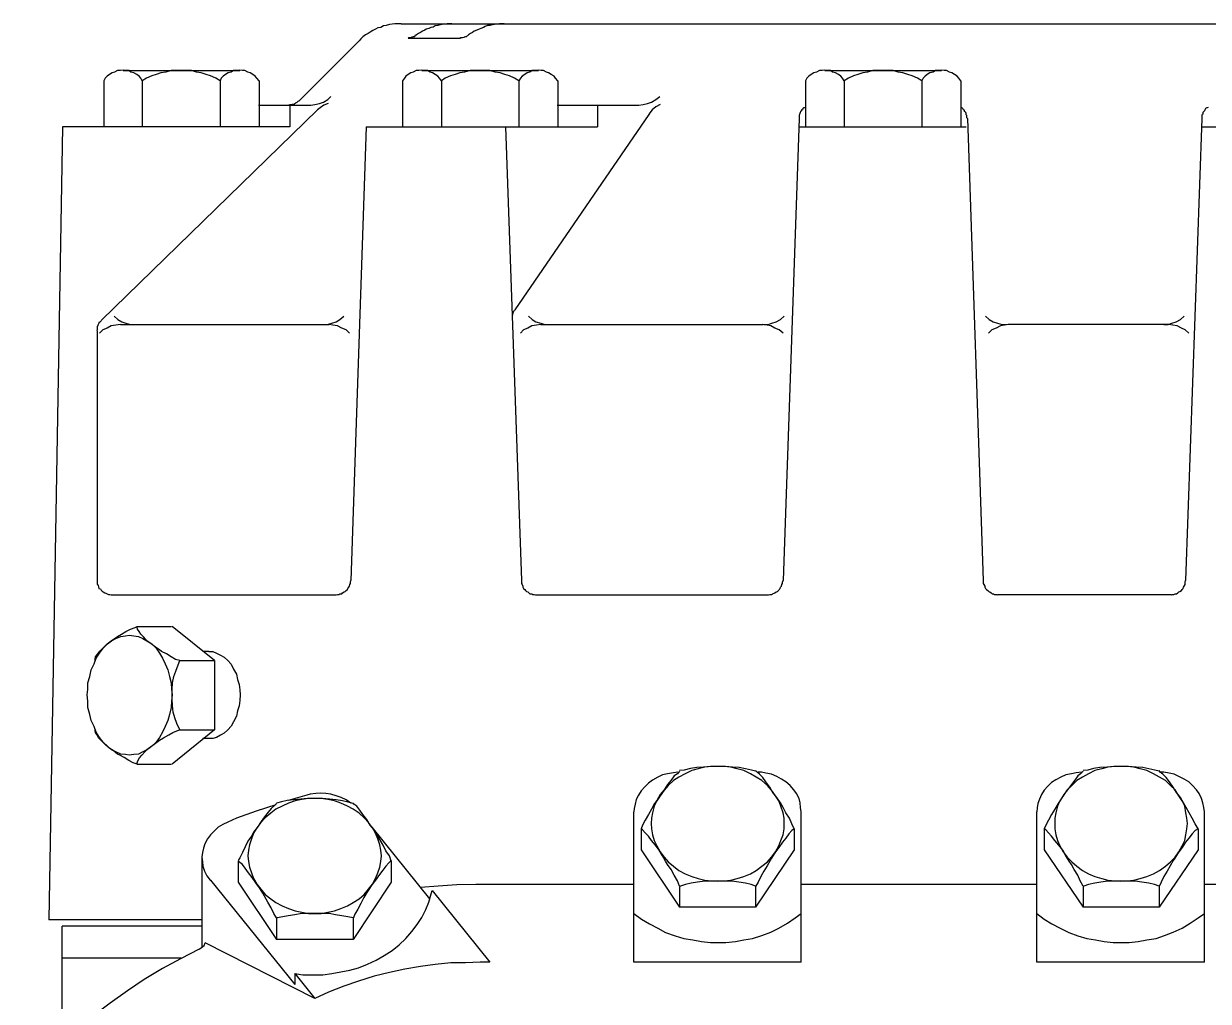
# Model space of a CAD drawing. Extents: x 527 to 1038, y -8 to 315.
# Drawn here: x 845.072 to 850.036, y 73.358 to 77.453 of the extents above; entities that cross this region are included whole.
import ezdxf

# ---------------------------------------------------------------- set-up
doc = ezdxf.new("R2010")
doc.units = 0
doc.header["$MEASUREMENT"] = 0
doc.layers.get('0').update_dxf_attribs({"linetype": 'CONTINUOUS'})

msp = doc.modelspace()

# ---------------------------------------------------------------- linework, layer by layer
for p, q in [((846.6533, 77.4527), (853.7382, 77.4527)), ((846.6824, 77.3919), (846.9015, 77.3919)), ((846.2253, 77.1298), (846.4772, 77.3805)), ((845.4883, 77.2565), (845.9771, 77.2565)), ((846.7394, 77.2565), (847.2282, 77.2565)), ((848.4286, 77.2565), (848.9174, 77.2565)), ((845.4072, 77.2134), (845.4072, 77.0209)), ((845.568, 77.2134), (845.568, 77.0209)), ((845.8948, 77.2134), (845.8948, 77.0209)), ((846.0581, 77.2134), (846.0581, 77.0209)), ((846.6583, 77.2134), (846.6583, 77.0209)), ((846.8217, 77.2134), (846.8217, 77.0209)), ((847.1459, 77.2134), (847.1459, 77.0209)), ((847.3092, 77.2134), (847.3092, 77.0209)), ((848.3476, 77.2134), (848.3476, 77.0209)), ((848.5097, 77.2134), (848.5097, 77.0209)), ((848.8351, 77.2134), (848.8351, 77.0209)), ((848.9985, 77.2134), (848.9985, 77.0209)), ((846.3025, 77.0918), (845.3971, 76.2105)), ((846.0556, 77.1121), (846.2746, 77.1121)), ((846.1873, 77.1121), (846.1873, 77.0209)), ((847.3067, 77.1121), (847.6498, 77.1121)), ((847.4764, 77.1121), (847.4764, 77.0209)), ((847.6916, 77.0728), (847.1294, 76.2535)), ((848.321, 77.0551), (848.2539, 75.1202)), ((849.0263, 77.0551), (849.0922, 75.1202)), ((850.009, 77.0551), (849.9406, 75.1202)), ((845.2337, 77.0209), (845.1768, 73.6994)), ((846.1873, 77.0209), (845.2337, 77.0209)), ((846.5064, 77.0209), (846.4418, 75.1202)), ((846.5064, 77.0209), (847.4764, 77.0209)), ((847.0901, 77.0209), (847.1573, 75.1202)), ((848.3222, 77.0209), (849.0212, 77.0209)), ((850.0077, 77.0209), (850.7156, 77.0209)), ((845.3794, 76.1662), (845.3794, 75.1202)), ((845.4769, 76.1928), (846.3519, 76.1928)), ((847.2383, 76.1928), (848.169, 76.1928)), ((849.8697, 76.1928), (849.1973, 76.1928)), ((845.4389, 75.0607), (846.381, 75.0607)), ((847.2168, 75.0607), (848.1931, 75.0607)), ((849.8811, 75.0607), (849.1529, 75.0607)), ((845.5478, 74.9277), (845.6909, 74.9277)), ((845.8707, 74.7846), (845.6934, 74.9277)), ((845.8479, 74.8226), (845.8226, 74.8226)), ((845.7263, 74.7846), (845.8707, 74.7846)), ((845.7263, 74.4947), (845.8707, 74.4947)), ((845.8479, 74.4579), (845.8226, 74.4579)), ((845.5478, 74.3503), (845.6909, 74.3503)), ((846.2582, 74.2211), (846.1797, 74.1983)), ((847.6283, 73.5209), (847.6283, 74.1515)), ((848.3298, 73.5209), (848.3298, 74.1515)), ((849.3176, 73.5209), (849.3176, 74.1515)), ((850.0191, 73.5209), (850.0191, 74.1515)), ((846.5304, 74.0869), (846.7723, 73.7868)), ((847.6587, 74.0806), (847.6587, 73.9919)), ((848.3007, 74.0806), (848.3007, 73.9919)), ((849.3479, 74.0806), (849.3479, 73.9919)), ((849.9925, 74.0806), (849.9925, 73.9919)), ((847.6587, 73.9919), (847.8195, 73.7513)), ((848.3007, 73.9919), (848.1386, 73.7513)), ((849.3479, 73.9919), (849.5113, 73.7513)), ((849.9925, 73.9919), (849.8291, 73.7513)), ((845.8188, 73.9615), (845.8188, 73.5829)), ((845.9707, 73.9451), (845.9707, 73.8564)), ((846.6115, 73.9476), (846.6115, 73.8564)), ((845.8542, 73.8653), (846.2075, 73.4284)), ((845.9707, 73.8564), (846.1303, 73.6158)), ((846.6115, 73.8564), (846.4519, 73.6158)), ((846.7837, 73.821), (847.0256, 73.5209)), ((847.6283, 73.8463), (846.966, 73.8463)), ((847.8195, 73.8387), (847.8195, 73.7513)), ((848.1386, 73.8387), (848.1386, 73.7513)), ((849.3176, 73.8463), (848.3298, 73.8463)), ((849.5113, 73.8387), (849.5113, 73.7513)), ((849.8291, 73.8387), (849.8291, 73.7513)), ((850.4902, 73.8463), (850.0191, 73.8463)), ((848.1386, 73.7513), (847.8195, 73.7513)), ((849.8291, 73.7513), (849.5113, 73.7513)), ((845.8162, 73.6994), (845.1768, 73.6994)), ((845.2325, 73.1802), (845.2325, 73.6728)), ((845.8162, 73.6728), (845.2325, 73.6728)), ((846.1303, 73.7045), (846.1303, 73.6158)), ((846.4519, 73.7045), (846.4519, 73.6158)), ((846.4519, 73.6158), (846.1303, 73.6158)), ((846.2911, 73.3689), (845.8327, 73.6019)), ((845.7314, 73.5386), (845.2325, 73.5386)), ((848.3298, 73.5209), (847.6283, 73.5209)), ((850.0191, 73.5209), (849.3176, 73.5209)), ((846.2075, 73.474), (846.2911, 73.3689)), ((846.2075, 73.474), (846.2075, 73.4284))]:
    msp.add_line(p, q)
for points in [[(846.6533, 77.4527), (846.6406, 77.4527), (846.6267, 77.4527), (846.6153, 77.4502), (846.6039, 77.4489), (846.5912, 77.4451), (846.5798, 77.4439), (846.5684, 77.4375), (846.5558, 77.435), (846.5456, 77.4299), (846.5342, 77.4236), (846.5228, 77.4173), (846.5152, 77.4122), (846.5038, 77.4059), (846.4924, 77.3983), (846.4848, 77.3894), (846.4772, 77.3805)], [(846.866, 77.4527), (846.8559, 77.4527), (846.8457, 77.4527), (846.8369, 77.4502), (846.8255, 77.4489), (846.8166, 77.4477), (846.8065, 77.4451), (846.7964, 77.4439), (846.7875, 77.4388), (846.7774, 77.4375), (846.7698, 77.4325), (846.7584, 77.4299), (846.752, 77.4261), (846.7432, 77.4211), (846.7343, 77.416), (846.7254, 77.4122), (846.7178, 77.4059), (846.7178, 77.4059)], [(847.0851, 77.4527), (847.0749, 77.4527), (847.0648, 77.4527), (847.0547, 77.4502), (847.0446, 77.4489), (847.0344, 77.4477), (847.0256, 77.4451), (847.0154, 77.4451), (847.0053, 77.4413), (846.9977, 77.4375), (846.9876, 77.4325), (846.98, 77.4299), (846.9698, 77.4261), (846.9597, 77.4211), (846.9521, 77.416), (846.9445, 77.4122), (846.9356, 77.4059)], [(846.6824, 77.3919), (846.6849, 77.3945), (846.6862, 77.3945), (846.69, 77.3945), (846.69, 77.3945), (846.6938, 77.3945), (846.6963, 77.3957), (846.6976, 77.3957), (846.7001, 77.3983), (846.7039, 77.3983), (846.7039, 77.3995), (846.7052, 77.3995), (846.7102, 77.3995), (846.7115, 77.4021), (846.7115, 77.4033), (846.714, 77.4059), (846.7166, 77.4059), (846.7178, 77.4059)], [(846.9015, 77.3919), (846.9015, 77.3945), (846.9053, 77.3945), (846.9065, 77.3945), (846.9091, 77.3945), (846.9103, 77.3945), (846.9154, 77.3957), (846.9167, 77.3957), (846.9192, 77.3983), (846.9205, 77.3983), (846.9243, 77.3995), (846.9268, 77.3995), (846.9268, 77.3995), (846.9306, 77.4021), (846.9331, 77.4033), (846.9356, 77.4059), (846.9356, 77.4059)], [(845.568, 77.2134), (845.563, 77.2248), (845.5554, 77.2324), (845.5453, 77.24), (845.5326, 77.2463), (845.5212, 77.2501), (845.5123, 77.2565), (845.4997, 77.2565), (845.4883, 77.2577), (845.4769, 77.2565), (845.4642, 77.2565), (845.4515, 77.2501), (845.4427, 77.2463), (845.4313, 77.24), (845.4212, 77.2324), (845.4136, 77.2248), (845.4072, 77.2134), (845.4072, 77.2134)], [(845.8948, 77.2134), (845.877, 77.2248), (845.8542, 77.2337), (845.8365, 77.24), (845.815, 77.2463), (845.796, 77.2501), (845.7745, 77.2565), (845.7517, 77.2565), (845.7314, 77.2565), (845.7111, 77.2565), (845.6896, 77.2565), (845.6668, 77.2501), (845.6466, 77.2463), (845.6263, 77.24), (845.6086, 77.2337), (845.5858, 77.2248), (845.568, 77.2134), (845.568, 77.2134)], [(846.0581, 77.2134), (846.0492, 77.2248), (846.0416, 77.2324), (846.0315, 77.24), (846.0201, 77.2463), (846.0113, 77.2501), (845.9986, 77.2565), (845.9885, 77.2565), (845.9745, 77.2577), (845.9631, 77.2565), (845.9505, 77.2565), (845.9416, 77.2501), (845.9289, 77.2463), (845.9175, 77.24), (845.9074, 77.2324), (845.8998, 77.2248), (845.8948, 77.2134), (845.8948, 77.2134)], [(846.8217, 77.2134), (846.8141, 77.2248), (846.8065, 77.2324), (846.7964, 77.24), (846.785, 77.2463), (846.7748, 77.2501), (846.7634, 77.2565), (846.7533, 77.2565), (846.7394, 77.2577), (846.728, 77.2565), (846.7166, 77.2565), (846.7039, 77.2501), (846.6938, 77.2463), (846.6824, 77.24), (846.6735, 77.2324), (846.6672, 77.2248), (846.6583, 77.2134), (846.6583, 77.2134)], [(847.1459, 77.2134), (847.1281, 77.2248), (847.1079, 77.2337), (847.0876, 77.24), (847.0686, 77.2463), (847.0471, 77.2501), (847.0256, 77.2565), (847.0053, 77.2565), (846.9838, 77.2565), (846.9622, 77.2565), (846.942, 77.2565), (846.9192, 77.2501), (846.8989, 77.2463), (846.8799, 77.24), (846.8597, 77.2337), (846.8381, 77.2248), (846.8217, 77.2134), (846.8217, 77.2134)], [(847.3092, 77.2134), (847.3003, 77.2248), (847.294, 77.2324), (847.2826, 77.24), (847.2712, 77.2463), (847.2624, 77.2501), (847.2497, 77.2565), (847.2396, 77.2565), (847.2269, 77.2577), (847.2142, 77.2565), (847.2028, 77.2565), (847.1927, 77.2501), (847.1813, 77.2463), (847.1712, 77.24), (847.1611, 77.2324), (847.1535, 77.2248), (847.1459, 77.2134), (847.1459, 77.2134)], [(848.5097, 77.2134), (848.5033, 77.2248), (848.4957, 77.2324), (848.4856, 77.24), (848.4729, 77.2463), (848.4615, 77.2501), (848.4527, 77.2565), (848.44, 77.2565), (848.4286, 77.2577), (848.4172, 77.2565), (848.4058, 77.2565), (848.3932, 77.2501), (848.383, 77.2463), (848.3716, 77.24), (848.3615, 77.2324), (848.3539, 77.2248), (848.3476, 77.2134), (848.3476, 77.2134)], [(848.8351, 77.2134), (848.8174, 77.2248), (848.7946, 77.2337), (848.7768, 77.24), (848.7553, 77.2463), (848.7363, 77.2501), (848.7148, 77.2565), (848.692, 77.2565), (848.673, 77.2565), (848.6515, 77.2565), (848.63, 77.2565), (848.6072, 77.2501), (848.5882, 77.2463), (848.5666, 77.24), (848.5489, 77.2337), (848.5274, 77.2248), (848.5097, 77.2134), (848.5097, 77.2134)], [(848.9985, 77.2134), (848.9896, 77.2248), (848.9833, 77.2324), (848.9719, 77.24), (848.9605, 77.2463), (848.9516, 77.2501), (848.9389, 77.2565), (848.9288, 77.2565), (848.9161, 77.2577), (848.9035, 77.2565), (848.8921, 77.2565), (848.882, 77.2501), (848.8693, 77.2463), (848.8579, 77.24), (848.849, 77.2324), (848.8402, 77.2248), (848.8351, 77.2134), (848.8351, 77.2134)], [(846.2746, 77.1121), (846.2911, 77.1146), (846.3114, 77.1184), (846.3278, 77.1235), (846.3456, 77.1349), (846.3582, 77.1475)], [(847.6498, 77.1121), (847.6676, 77.1146), (847.6853, 77.1184), (847.703, 77.1235), (847.7208, 77.1349), (847.7372, 77.1475)], [(846.1835, 77.1121), (846.186, 77.1146), (846.1873, 77.1146), (846.1923, 77.1146), (846.1936, 77.1146), (846.1974, 77.1159), (846.1999, 77.1159), (846.2037, 77.1159), (846.2063, 77.1159), (846.2075, 77.1184), (846.2113, 77.1197), (846.2126, 77.1222), (846.2151, 77.1222), (846.2177, 77.1235), (846.2215, 77.1286), (846.224, 77.1298), (846.2253, 77.1298)], [(846.3468, 77.1184), (846.3291, 77.1121), (846.3139, 77.1007), (846.3025, 77.0918)], [(847.7385, 77.1146), (847.7208, 77.1045), (847.7056, 77.0918), (847.6954, 77.0792), (847.6916, 77.0728)], [(848.345, 77.102), (848.3438, 77.1007), (848.3387, 77.1007), (848.3362, 77.0969), (848.3362, 77.0944), (848.3324, 77.0918), (848.3298, 77.088), (848.3273, 77.0855), (848.3273, 77.083), (848.326, 77.0804), (848.3235, 77.0766), (848.3222, 77.0728), (848.321, 77.069), (848.321, 77.0678), (848.321, 77.0627), (848.321, 77.0589), (848.321, 77.0564), (848.321, 77.0551)], [(849.0263, 77.0551), (849.0238, 77.0589), (849.0238, 77.0627), (849.0238, 77.0678), (849.0212, 77.0703), (849.0212, 77.0741), (849.0212, 77.0766), (849.02, 77.0804), (849.0174, 77.083), (849.0136, 77.0855), (849.0136, 77.0906), (849.0098, 77.0918), (849.0073, 77.0969), (849.006, 77.0982), (849.001, 77.1007), (849.001, 77.102), (848.9985, 77.1045)], [(850.0343, 77.102), (850.0305, 77.1007), (850.0292, 77.1007), (850.0242, 77.0969), (850.0229, 77.0944), (850.0216, 77.0918), (850.0191, 77.088), (850.0166, 77.0855), (850.0153, 77.083), (850.0128, 77.0804), (850.0128, 77.0741), (850.0102, 77.0728), (850.009, 77.069), (850.009, 77.0678), (850.009, 77.0627), (850.009, 77.0589), (850.009, 77.0551)], [(847.1294, 76.2535), (847.1281, 76.251), (847.1256, 76.2485), (847.1231, 76.2472), (847.1231, 76.2447), (847.1231, 76.2434), (847.1218, 76.2409), (847.1218, 76.2396), (847.1193, 76.2345), (847.1193, 76.2333), (847.1193, 76.2333), (847.118, 76.2282), (847.118, 76.2269), (847.118, 76.2232), (847.118, 76.2232), (847.118, 76.2194), (847.118, 76.2156), (847.118, 76.2156)], [(845.3971, 76.2105), (845.3958, 76.208), (845.3933, 76.2054), (845.3895, 76.2016), (845.387, 76.2016), (845.387, 76.1978), (845.3857, 76.1953), (845.3832, 76.1928), (845.3819, 76.1902), (845.3819, 76.1877), (845.3794, 76.1839), (845.3794, 76.1814), (845.3794, 76.1776), (845.3794, 76.1763), (845.3794, 76.1725), (845.3794, 76.17), (845.3781, 76.1674), (845.3794, 76.1662)], [(845.4503, 76.2269), (845.4655, 76.213), (845.4832, 76.2042), (845.4997, 76.1978), (845.5187, 76.1928), (845.5377, 76.1928), (845.5377, 76.1928)], [(846.3253, 76.1928), (846.343, 76.1928), (846.3633, 76.1978), (846.381, 76.2042), (846.3962, 76.213), (846.4127, 76.2269)], [(847.1864, 76.2269), (847.2028, 76.213), (847.218, 76.2042), (847.2383, 76.1978), (847.256, 76.1928), (847.2712, 76.1928), (847.2712, 76.1928)], [(848.1728, 76.1928), (848.1906, 76.1928), (848.207, 76.1978), (848.2247, 76.2042), (848.2425, 76.213), (848.2577, 76.2269)], [(849.1023, 76.2269), (849.1175, 76.213), (849.1339, 76.2042), (849.1517, 76.1978), (849.1719, 76.1928), (849.1897, 76.1928), (849.1897, 76.1928)], [(849.8494, 76.1928), (849.8671, 76.1928), (849.8823, 76.1978), (849.9013, 76.2042), (849.919, 76.213), (849.9342, 76.2269)], [(845.4769, 76.1928), (845.4579, 76.1902), (845.4389, 76.1864), (845.4212, 76.1776), (845.4034, 76.17), (845.3895, 76.156)], [(846.4367, 76.156), (846.4228, 76.17), (846.4051, 76.1776), (846.3873, 76.1864), (846.3671, 76.1902), (846.3519, 76.1928), (846.3519, 76.1928)], [(847.2383, 76.1928), (847.2206, 76.1902), (847.2003, 76.1864), (847.1838, 76.1776), (847.1661, 76.17), (847.1535, 76.156)], [(848.2539, 76.156), (848.2374, 76.17), (848.2197, 76.1776), (848.2019, 76.1864), (848.1868, 76.1902), (848.169, 76.1928), (848.169, 76.1928)], [(849.1973, 76.1928), (849.1821, 76.1902), (849.1643, 76.1864), (849.1466, 76.1776), (849.1289, 76.17), (849.1149, 76.156)], [(849.9545, 76.156), (849.938, 76.17), (849.9228, 76.1776), (849.9051, 76.1864), (849.8874, 76.1902), (849.8697, 76.1928), (849.8697, 76.1928)], [(845.3794, 75.1202), (845.3794, 75.1164), (845.3794, 75.1101), (845.3794, 75.105), (845.3832, 75.0987), (845.3857, 75.0936), (845.387, 75.0873), (845.3933, 75.0847), (845.3958, 75.0797), (845.4009, 75.0759), (845.4047, 75.0721), (845.411, 75.0683), (845.4161, 75.067), (845.4212, 75.0645), (845.4275, 75.062), (845.4326, 75.062), (845.4389, 75.0607)], [(846.381, 75.0607), (846.3873, 75.062), (846.3924, 75.062), (846.3962, 75.0645), (846.4051, 75.0645), (846.4076, 75.0683), (846.4139, 75.0721), (846.419, 75.0746), (846.4228, 75.0784), (846.4279, 75.0822), (846.4304, 75.0873), (846.4342, 75.0923), (846.4367, 75.0961), (846.438, 75.1037), (846.4405, 75.1075), (846.4405, 75.1139), (846.4418, 75.1202)], [(847.1573, 75.1202), (847.1573, 75.1139), (847.1573, 75.1075), (847.1598, 75.1037), (847.1636, 75.0961), (847.1636, 75.0923), (847.1661, 75.0873), (847.1712, 75.0822), (847.175, 75.0784), (847.1788, 75.0746), (847.1838, 75.0721), (847.1889, 75.0683), (847.1927, 75.0645), (847.2003, 75.0645), (847.2041, 75.062), (847.2104, 75.062), (847.2168, 75.0607)], [(848.1931, 75.0607), (848.1981, 75.062), (848.2045, 75.062), (848.2095, 75.0645), (848.2159, 75.067), (848.2197, 75.0683), (848.2247, 75.0721), (848.2298, 75.0746), (848.2361, 75.0797), (848.2374, 75.0822), (848.2412, 75.0873), (848.2425, 75.0923), (848.2475, 75.0961), (848.2488, 75.1037), (848.2513, 75.1075), (848.2513, 75.1139), (848.2539, 75.1202)], [(849.0922, 75.1202), (849.0922, 75.1139), (849.0922, 75.1075), (849.0947, 75.1037), (849.0985, 75.0961), (849.0998, 75.0923), (849.1023, 75.0873), (849.1061, 75.0822), (849.1112, 75.0784), (849.1162, 75.0746), (849.12, 75.0721), (849.1263, 75.0683), (849.1301, 75.0645), (849.1352, 75.0645), (849.1403, 75.062), (849.1479, 75.062), (849.1529, 75.0607)], [(849.8811, 75.0607), (849.8849, 75.062), (849.8912, 75.062), (849.8963, 75.0645), (849.9026, 75.0645), (849.9077, 75.0683), (849.9127, 75.0721), (849.9165, 75.0746), (849.9228, 75.0784), (849.9254, 75.0822), (849.9304, 75.0873), (849.9317, 75.0923), (849.9342, 75.0961), (849.938, 75.1037), (849.938, 75.1075), (849.938, 75.1139), (849.9406, 75.1202)], [(845.3718, 74.7846), (845.3718, 74.7922), (845.373, 74.8011), (845.3819, 74.8125), (845.3908, 74.8239), (845.4047, 74.8378), (845.4212, 74.8543), (845.4389, 74.8669), (845.4566, 74.8796), (845.4642, 74.8859), (845.4642, 74.8859), (845.4819, 74.8948), (845.4997, 74.9062), (845.5187, 74.9163), (845.5389, 74.9239), (845.5478, 74.9277)], [(845.7263, 74.7846), (845.7073, 74.7897), (845.6896, 74.8011), (845.6694, 74.8125), (845.6491, 74.8226), (845.6402, 74.8302), (845.6402, 74.8302), (845.6238, 74.8416), (845.606, 74.8543), (845.5883, 74.8669), (845.5744, 74.8834), (845.563, 74.8948), (845.5554, 74.9062), (845.5491, 74.9163), (845.5478, 74.9239), (845.5478, 74.9277)], [(845.3376, 74.6415), (845.3401, 74.6643), (845.3401, 74.6909), (845.349, 74.7175), (845.354, 74.7454), (845.3667, 74.7707), (845.3756, 74.7948), (845.3895, 74.8163), (845.4047, 74.8366), (845.4224, 74.8543), (845.4402, 74.8669), (845.4579, 74.8771), (845.4781, 74.8859), (845.4984, 74.8885), (845.5136, 74.891), (845.5136, 74.891), (845.5326, 74.8885), (845.5529, 74.8859), (845.5706, 74.8771), (845.5883, 74.8669), (845.6086, 74.8543), (845.6263, 74.8366), (845.6402, 74.8163), (845.6529, 74.7948), (845.6643, 74.7707), (845.6757, 74.7454), (845.6833, 74.7175), (845.6896, 74.6909), (845.6909, 74.6643), (845.6934, 74.6415), (845.6934, 74.6415), (845.6909, 74.615), (845.6896, 74.5884), (845.6833, 74.5592), (845.6757, 74.5339), (845.6643, 74.5086), (845.6529, 74.4845), (845.6402, 74.463), (845.6263, 74.4427), (845.6086, 74.4263), (845.5883, 74.4111), (845.5706, 74.4022), (845.5529, 74.3933), (845.5326, 74.3908), (845.5136, 74.3883), (845.5136, 74.3883), (845.4984, 74.3908), (845.4781, 74.3933), (845.4579, 74.4022), (845.4402, 74.4111), (845.4224, 74.4263), (845.4047, 74.4427), (845.3895, 74.463), (845.3756, 74.4845), (845.3667, 74.5086), (845.354, 74.5339), (845.349, 74.5592), (845.3401, 74.5884), (845.3401, 74.615), (845.3376, 74.6415)], [(845.8479, 74.8226), (845.8644, 74.8226), (845.8796, 74.8163), (845.896, 74.8074), (845.9112, 74.7986), (845.9277, 74.7846), (845.9416, 74.7694), (845.9505, 74.7492), (845.9631, 74.7277), (845.9682, 74.7061), (845.9745, 74.6846), (845.9771, 74.6618), (845.9783, 74.6415), (845.9783, 74.6415), (845.9771, 74.6175), (845.9745, 74.5947), (845.9682, 74.5744), (845.9631, 74.5516), (845.9505, 74.5276), (845.9416, 74.5098), (845.9277, 74.4947), (845.9112, 74.4807), (845.896, 74.4719), (845.8796, 74.463), (845.8644, 74.4579), (845.8479, 74.4579)], [(845.8707, 74.7846), (845.8707, 74.4947), (845.6934, 74.3503)], [(845.7263, 74.4947), (845.7137, 74.5212), (845.7048, 74.5453), (845.6985, 74.5694), (845.6947, 74.5972), (845.6934, 74.6238), (845.6934, 74.6415), (845.6934, 74.6415), (845.6934, 74.6643), (845.6947, 74.6909), (845.701, 74.7175), (845.7086, 74.7403), (845.7187, 74.7669), (845.7263, 74.7846)], [(845.5478, 74.3503), (845.5301, 74.3566), (845.5123, 74.3668), (845.4921, 74.3782), (845.4743, 74.3883), (845.4642, 74.3933), (845.4642, 74.3933), (845.4465, 74.4085), (845.4288, 74.4199), (845.4136, 74.4339), (845.3971, 74.4491), (845.3857, 74.4605), (845.3781, 74.4757), (845.373, 74.4833), (845.3718, 74.4909), (845.3718, 74.4947)], [(845.5478, 74.3503), (845.5478, 74.3566), (845.5503, 74.3642), (845.5567, 74.3769), (845.5668, 74.3883), (845.5794, 74.4022), (845.5946, 74.4161), (845.6124, 74.4301), (845.6301, 74.4427), (845.6402, 74.4516), (845.6402, 74.4516), (845.658, 74.4605), (845.6795, 74.4731), (845.6972, 74.4833), (845.7137, 74.4909), (845.7263, 74.4947)], [(847.8132, 74.3174), (847.7942, 74.3148), (847.7701, 74.311), (847.7486, 74.306), (847.7284, 74.2958), (847.7068, 74.2844), (847.6891, 74.2718), (847.6739, 74.2566), (847.6587, 74.2389), (847.6473, 74.2211), (847.6384, 74.2034), (847.6334, 74.1831), (847.6296, 74.1654), (847.6283, 74.1515)], [(847.8195, 74.3212), (847.8107, 74.311), (847.798, 74.3022), (847.7841, 74.2844), (847.7701, 74.2655), (847.7549, 74.2439), (847.7385, 74.2237), (847.7246, 74.1983), (847.7144, 74.1857), (847.7144, 74.1857), (847.703, 74.1629), (847.6891, 74.1401), (847.6764, 74.116), (847.665, 74.0958), (847.6587, 74.0806)], [(847.9803, 73.8602), (848.0069, 73.8628), (848.0348, 73.8653), (848.0614, 73.8716), (848.0892, 73.8805), (848.1171, 73.8919), (848.1412, 73.9058), (848.164, 73.9236), (848.188, 73.9413), (848.2057, 73.9615), (848.2222, 73.9843), (848.2361, 74.0084), (848.245, 74.0312), (848.2539, 74.0552), (848.2577, 74.0793), (848.2577, 74.1021), (848.2577, 74.1021), (848.2577, 74.1249), (848.2539, 74.1477), (848.245, 74.1743), (848.2361, 74.1971), (848.2222, 74.2186), (848.2057, 74.2414), (848.188, 74.2617), (848.164, 74.2819), (848.1412, 74.2971), (848.1171, 74.311), (848.0892, 74.3237), (848.0614, 74.3313), (848.0348, 74.3389), (848.0069, 74.3414), (847.9803, 74.3414), (847.9803, 74.3414), (847.9538, 74.3414), (847.9259, 74.3389), (847.898, 74.3313), (847.8714, 74.3237), (847.8436, 74.311), (847.817, 74.2971), (847.7942, 74.2819), (847.7727, 74.2617), (847.7549, 74.2414), (847.7385, 74.2186), (847.7246, 74.1971), (847.7132, 74.1743), (847.7068, 74.1477), (847.703, 74.1249), (847.7005, 74.1021), (847.7005, 74.1021), (847.703, 74.0793), (847.7068, 74.0552), (847.7132, 74.0312), (847.7246, 74.0084), (847.7385, 73.9843), (847.7549, 73.9615), (847.7727, 73.9413), (847.7942, 73.9236), (847.817, 73.9058), (847.8436, 73.8919), (847.8714, 73.8805), (847.898, 73.8716), (847.9259, 73.8653), (847.9538, 73.8628), (847.9803, 73.8602)], [(848.1386, 74.3212), (848.1209, 74.3262), (848.0968, 74.3313), (848.0703, 74.3376), (848.0424, 74.3389), (848.012, 74.3414), (847.9829, 74.3414), (847.9765, 74.3414), (847.9765, 74.3414), (847.95, 74.3414), (847.9196, 74.3389), (847.893, 74.3376), (847.8651, 74.3326), (847.8398, 74.3262), (847.8195, 74.3237)], [(848.3007, 74.0806), (848.2906, 74.1008), (848.2805, 74.1249), (848.2653, 74.1477), (848.2539, 74.1692), (848.2425, 74.1895), (848.2425, 74.1895), (848.2273, 74.211), (848.2108, 74.2325), (848.1981, 74.2541), (848.1817, 74.2768), (848.169, 74.2946), (848.1551, 74.3085), (848.145, 74.3174), (848.1386, 74.3237)], [(848.3298, 74.1515), (848.3273, 74.1692), (848.326, 74.1895), (848.321, 74.2072), (848.3096, 74.2275), (848.2982, 74.2439), (848.283, 74.2617), (848.2653, 74.2768), (848.2475, 74.2882), (848.2273, 74.2996), (848.2045, 74.3085), (848.1817, 74.3136), (848.1627, 74.3174), (848.1488, 74.3174)], [(849.505, 74.3174), (849.4822, 74.3148), (849.4619, 74.311), (849.4391, 74.306), (849.4176, 74.2971), (849.3973, 74.2857), (849.3783, 74.2743), (849.3631, 74.2591), (849.3479, 74.2414), (849.3366, 74.2237), (849.3277, 74.2047), (849.3214, 74.1857), (849.3188, 74.1679), (849.3176, 74.1515)], [(849.5113, 74.3212), (849.4999, 74.311), (849.4885, 74.3022), (849.4758, 74.2844), (849.4619, 74.2655), (849.4455, 74.2439), (849.4303, 74.2237), (849.4151, 74.1983), (849.4062, 74.1857), (849.4062, 74.1857), (849.3923, 74.1629), (849.3783, 74.1401), (849.3657, 74.116), (849.3543, 74.0958), (849.3479, 74.0806)], [(849.6696, 73.8602), (849.6949, 73.8628), (849.724, 73.8653), (849.7506, 73.8716), (849.7785, 73.8805), (849.8063, 73.8919), (849.8317, 73.9058), (849.8557, 73.9236), (849.8773, 73.9413), (849.8963, 73.9615), (849.9127, 73.9843), (849.9254, 74.0084), (849.9368, 74.0312), (849.9418, 74.0552), (849.9456, 74.0793), (849.9482, 74.1021), (849.9482, 74.1021), (849.9456, 74.1249), (849.9418, 74.1477), (849.9368, 74.1743), (849.9254, 74.1971), (849.9127, 74.2186), (849.8963, 74.2427), (849.8773, 74.2617), (849.8557, 74.2819), (849.8317, 74.2971), (849.8063, 74.311), (849.7785, 74.3237), (849.7506, 74.3313), (849.724, 74.3389), (849.6949, 74.3414), (849.6696, 74.3414), (849.6696, 74.3414), (849.6455, 74.3414), (849.6151, 74.3389), (849.5898, 74.3313), (849.5607, 74.3237), (849.5341, 74.311), (849.5088, 74.2971), (849.4847, 74.2819), (849.4632, 74.2617), (849.4442, 74.2427), (849.4277, 74.2186), (849.4138, 74.1971), (849.4037, 74.1743), (849.3973, 74.1477), (849.3923, 74.1249), (849.3923, 74.1021), (849.3923, 74.1021), (849.3923, 74.0793), (849.3973, 74.0552), (849.4037, 74.0312), (849.4138, 74.0084), (849.4277, 73.9843), (849.4442, 73.9615), (849.4632, 73.9413), (849.4847, 73.9236), (849.5088, 73.9058), (849.5341, 73.8919), (849.5607, 73.8805), (849.5898, 73.8716), (849.6151, 73.8653), (849.6455, 73.8628), (849.6696, 73.8602)], [(849.8291, 74.3212), (849.8114, 74.3262), (849.7861, 74.3313), (849.7608, 74.3376), (849.7329, 74.3389), (849.7012, 74.3414), (849.6747, 74.3414), (849.6683, 74.3414), (849.6683, 74.3414), (849.6392, 74.3414), (849.6113, 74.3389), (849.5809, 74.3376), (849.5544, 74.3326), (849.5303, 74.3262), (849.5113, 74.3237)], [(849.9925, 74.0806), (849.9811, 74.1008), (849.9684, 74.1249), (849.9558, 74.1477), (849.9431, 74.1692), (849.9317, 74.1895), (849.9317, 74.1895), (849.919, 74.211), (849.9026, 74.2325), (849.8887, 74.2541), (849.8735, 74.2768), (849.8583, 74.2946), (849.8456, 74.3085), (849.8342, 74.3174), (849.8291, 74.3237)], [(850.0191, 74.1515), (850.0166, 74.1692), (850.0128, 74.1895), (850.0077, 74.2072), (849.9976, 74.2275), (849.9862, 74.2439), (849.9697, 74.2617), (849.9545, 74.2768), (849.9342, 74.2882), (849.9127, 74.2996), (849.8925, 74.3085), (849.8709, 74.3136), (849.8494, 74.3174), (849.8355, 74.3174)], [(846.4418, 74.1869), (846.4228, 74.2009), (846.4025, 74.211), (846.381, 74.2186), (846.3582, 74.2249), (846.338, 74.2287), (846.3152, 74.23), (846.3152, 74.23), (846.3152, 74.23), (846.2962, 74.2287), (846.2721, 74.2249), (846.2582, 74.2211)], [(846.1278, 74.1806), (846.0454, 74.154), (845.9631, 74.1249), (845.9264, 74.1084)], [(846.1303, 74.1857), (846.1227, 74.1781), (846.1088, 74.1654), (846.0961, 74.1502), (846.0809, 74.13), (846.067, 74.111), (846.0518, 74.0869), (846.0353, 74.0654), (846.0264, 74.0489), (846.0264, 74.0489), (846.0113, 74.0287), (845.9999, 74.0046), (845.9885, 73.9805), (845.9771, 73.959), (845.9707, 73.9476)], [(846.2911, 73.726), (846.3177, 73.726), (846.3456, 73.7311), (846.3734, 73.7361), (846.4, 73.7463), (846.4279, 73.7577), (846.4519, 73.7716), (846.4772, 73.7868), (846.4988, 73.8045), (846.5165, 73.8273), (846.533, 73.8476), (846.5456, 73.8716), (846.5558, 73.8957), (846.5646, 73.9198), (846.5684, 73.9438), (846.571, 73.9666), (846.571, 73.9666), (846.5684, 73.9907), (846.5646, 74.0135), (846.5558, 74.0375), (846.5456, 74.0616), (846.533, 74.0844), (846.5165, 74.1072), (846.4988, 74.1262), (846.4772, 74.1452), (846.4519, 74.1629), (846.4279, 74.1755), (846.4, 74.1869), (846.3734, 74.1971), (846.3456, 74.2034), (846.3177, 74.2072), (846.2911, 74.2072), (846.2911, 74.2072), (846.2645, 74.2072), (846.2367, 74.2034), (846.2088, 74.1971), (846.1809, 74.1869), (846.1543, 74.1755), (846.1278, 74.1629), (846.1075, 74.1452), (846.0834, 74.1262), (846.0657, 74.1072), (846.0492, 74.0844), (846.034, 74.0616), (846.0264, 74.0375), (846.0176, 74.0135), (846.0138, 73.9907), (846.0113, 73.9666), (846.0113, 73.9666), (846.0138, 73.9438), (846.0176, 73.9198), (846.0264, 73.8957), (846.034, 73.8716), (846.0492, 73.8476), (846.0657, 73.8273), (846.0834, 73.8045), (846.1075, 73.7868), (846.1278, 73.7716), (846.1543, 73.7577), (846.1809, 73.7463), (846.2088, 73.7361), (846.2367, 73.7311), (846.2645, 73.726), (846.2911, 73.726)], [(846.4519, 74.1857), (846.4317, 74.192), (846.4076, 74.1971), (846.381, 74.2009), (846.3532, 74.2047), (846.324, 74.2072), (846.2962, 74.2072), (846.2886, 74.2072), (846.2886, 74.2072), (846.2607, 74.2072), (846.2329, 74.2047), (846.2037, 74.2009), (846.1759, 74.1983), (846.1518, 74.1933), (846.1303, 74.1869)], [(846.6115, 73.9451), (846.6039, 73.9666), (846.5887, 73.9881), (846.5773, 74.0122), (846.5646, 74.035), (846.5545, 74.0527), (846.5545, 74.0527), (846.5406, 74.0755), (846.5228, 74.0958), (846.5089, 74.1186), (846.4924, 74.1401), (846.4798, 74.1578), (846.4671, 74.1743), (846.4557, 74.1831), (846.4519, 74.1869)], [(845.9264, 74.1084), (845.9061, 74.0983), (845.8859, 74.0869), (845.8707, 74.0717), (845.8542, 74.0552), (845.8416, 74.0375), (845.8302, 74.0173), (845.8251, 73.9995), (845.8213, 73.9805), (845.8188, 73.9628), (845.8188, 73.9615), (845.8188, 73.9615), (845.8213, 73.9413), (845.8226, 73.9236), (845.8289, 73.9033), (845.839, 73.883), (845.853, 73.8653), (845.8542, 73.8653)], [(847.8195, 73.84), (847.8107, 73.8628), (847.798, 73.8856), (847.7841, 73.9096), (847.7701, 73.9312), (847.7613, 73.9451), (847.7613, 73.9451), (847.7486, 73.9666), (847.7347, 73.9907), (847.7195, 74.0109), (847.703, 74.0312), (847.6891, 74.0489), (847.6764, 74.0628), (847.665, 74.0755), (847.6587, 74.0806)], [(848.3007, 74.0806), (848.2906, 74.073), (848.2779, 74.059), (848.2653, 74.0413), (848.2513, 74.0236), (848.2361, 74.0021), (848.2197, 73.9793), (848.2045, 73.9565), (848.1994, 73.9476), (848.1994, 73.9476), (848.1868, 73.9248), (848.1728, 73.9033), (848.1602, 73.8805), (848.1488, 73.8564), (848.1386, 73.8387)], [(849.5113, 73.84), (849.4986, 73.8628), (849.4885, 73.8856), (849.4733, 73.9096), (849.4619, 73.9312), (849.4531, 73.9451), (849.4531, 73.9451), (849.4391, 73.9666), (849.4265, 73.9907), (849.4087, 74.0109), (849.3923, 74.0312), (849.3783, 74.0489), (849.3657, 74.0628), (849.3543, 74.0755), (849.3479, 74.0806)], [(849.9925, 74.0806), (849.9811, 74.073), (849.9684, 74.059), (849.9545, 74.0413), (849.9406, 74.0236), (849.9254, 74.0021), (849.9089, 73.9793), (849.895, 73.9565), (849.8887, 73.9476), (849.8887, 73.9476), (849.876, 73.9248), (849.8633, 73.9033), (849.8494, 73.8805), (849.838, 73.8564), (849.8291, 73.8387)], [(846.1303, 73.707), (846.1202, 73.726), (846.1088, 73.7488), (846.0948, 73.7729), (846.0809, 73.7982), (846.0733, 73.8109), (846.0733, 73.8109), (846.0594, 73.8324), (846.0442, 73.8539), (846.029, 73.8767), (846.0138, 73.8957), (845.9999, 73.9147), (845.9885, 73.9299), (845.9771, 73.9387), (845.9707, 73.9451)], [(846.6115, 73.9476), (846.6013, 73.9375), (846.5887, 73.9236), (846.576, 73.9071), (846.5621, 73.8881), (846.5456, 73.8653), (846.5304, 73.845), (846.5152, 73.8222), (846.5102, 73.8134), (846.5102, 73.8134), (846.4975, 73.7919), (846.4848, 73.7678), (846.4722, 73.7437), (846.4595, 73.7222), (846.4519, 73.7045)], [(846.2075, 73.474), (846.2417, 73.469), (846.2784, 73.469), (846.2911, 73.469), (846.2911, 73.469), (846.3253, 73.469), (846.3633, 73.474), (846.4, 73.4803), (846.438, 73.4879), (846.4747, 73.4981), (846.5127, 73.5133), (846.5482, 73.5297), (846.5824, 73.5487), (846.6153, 73.5703), (846.6444, 73.5943), (846.6735, 73.6209), (846.6976, 73.65), (846.7204, 73.6792), (846.7394, 73.7083), (846.7571, 73.7425), (846.7698, 73.7729), (846.7786, 73.8071), (846.7837, 73.821)], [(846.966, 73.8463), (846.8863, 73.845), (846.8078, 73.84), (846.7343, 73.8336)], [(848.1386, 73.84), (848.1196, 73.8463), (848.0956, 73.8526), (848.0677, 73.8564), (848.0386, 73.8602), (848.0107, 73.8602), (847.9829, 73.8602), (847.9829, 73.8602), (847.9538, 73.8602), (847.9259, 73.8602), (847.8955, 73.8564), (847.8689, 73.8526), (847.8449, 73.8463), (847.8233, 73.84), (847.8195, 73.8387)], [(849.8291, 73.84), (849.8101, 73.8463), (849.7861, 73.8526), (849.757, 73.8564), (849.7291, 73.8602), (849.7, 73.8602), (849.6721, 73.8602), (849.6721, 73.8602), (849.6455, 73.8602), (849.6151, 73.8602), (849.5847, 73.8564), (849.5607, 73.8526), (849.5341, 73.8463), (849.5138, 73.84), (849.5113, 73.8387)], [(846.4519, 73.707), (846.4304, 73.7108), (846.4051, 73.7159), (846.3785, 73.7197), (846.3519, 73.7247), (846.3215, 73.726), (846.2936, 73.726), (846.2936, 73.726), (846.2645, 73.726), (846.2367, 73.7247), (846.2075, 73.7197), (846.1797, 73.7159), (846.1569, 73.7108), (846.1341, 73.707), (846.1303, 73.7045)], [(847.6283, 73.726), (847.66, 73.702), (847.6942, 73.6817), (847.7284, 73.664), (847.7613, 73.6462), (847.8018, 73.6323), (847.8373, 73.6209), (847.8752, 73.6146), (847.912, 73.6082), (847.95, 73.6032), (847.9803, 73.6032), (847.9803, 73.6032), (848.0145, 73.6032), (848.0538, 73.6082), (848.0892, 73.6146), (848.126, 73.6209), (848.164, 73.6336), (848.2019, 73.6475), (848.2361, 73.664), (848.2716, 73.6842), (848.3045, 73.707), (848.3298, 73.726)], [(849.3176, 73.726), (849.3479, 73.702), (849.3796, 73.6817), (849.4151, 73.664), (849.4518, 73.6462), (849.4885, 73.6323), (849.5265, 73.6209), (849.5632, 73.6146), (849.5987, 73.6082), (849.6367, 73.6032), (849.6683, 73.6032), (849.6683, 73.6032), (849.7038, 73.6032), (849.7418, 73.6082), (849.7785, 73.6146), (849.8165, 73.6209), (849.8519, 73.6336), (849.8887, 73.6475), (849.9254, 73.664), (849.9596, 73.6842), (849.9925, 73.707), (850.0191, 73.726)], [(845.8074, 73.5766), (845.7289, 73.5361), (845.6529, 73.4943), (845.5769, 73.4487), (845.506, 73.4018), (845.4338, 73.3499), (845.3667, 73.2993), (845.2996, 73.2436), (845.2375, 73.184), (845.1768, 73.1245), (845.1172, 73.0637), (845.0717, 73.0144)], [(845.8074, 73.5766), (845.8162, 73.5829), (845.8276, 73.5918), (845.8327, 73.6019)], [(847.0256, 73.5209), (846.9838, 73.5209), (846.9838, 73.5209), (846.923, 73.5183), (846.8622, 73.5183), (846.7964, 73.512), (846.7343, 73.5031), (846.6685, 73.4917), (846.6039, 73.4778), (846.5406, 73.4626), (846.4747, 73.4424), (846.4127, 73.4208), (846.3494, 73.3955), (846.2911, 73.3689)]]:
    msp.add_lwpolyline(points)

doc.saveas('drawing.dxf')
